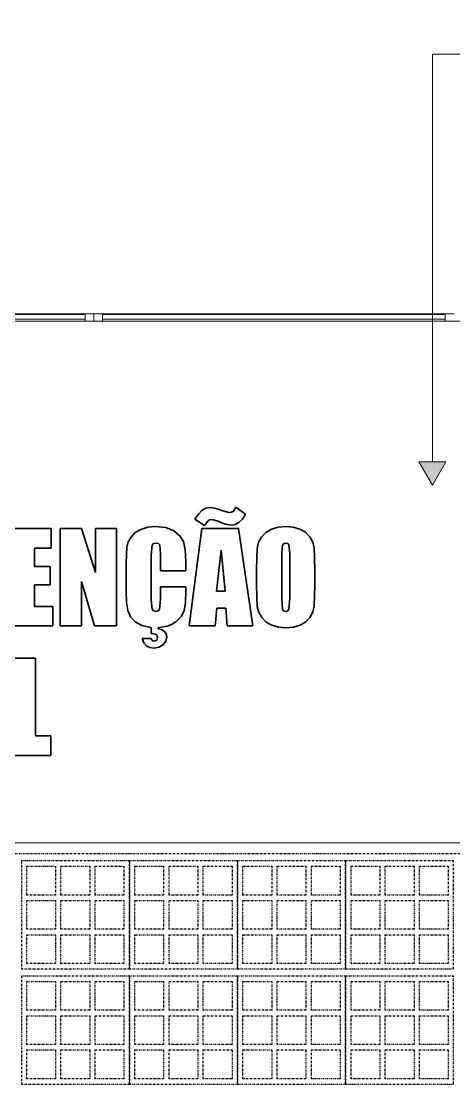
# Model space of a CAD drawing. Header units: metres. Extents: x -1783 to 21505, y -57 to 13660.
# Drawn here: x 12495.1 to 12615.2, y 7569.6 to 7865.9 of the extents above; entities that cross this region are included whole.
import ezdxf

# ---------------------------------------------------------------- set-up
doc = ezdxf.new("R2010")
doc.units = ezdxf.units.M
doc.header["$MEASUREMENT"] = 0
doc.linetypes.add('DASHDOT', pattern=[1, 0.5, -0.25, 0, -0.25])
doc.layers.add('01_F1 FACHADA FRONTAL _1_LAJES.EST_Caneta_No__95', color=7, linetype='Continuous', lineweight=0, true_color=0xaeaeae)
doc.layers.add('01_F1 FACHADA FRONTAL _1_NOMES.ARQ_Caneta_No__1', color=7, linetype='Continuous', lineweight=35)
doc.layers.add('01_F1 FACHADA FRONTAL _1_PAREDE CONSTRUIR_Caneta_No__241', color=7, linetype='Continuous', lineweight=13)
for name, color, linetype in [('01_F1 FACHADA FRONTAL _1_PAREDE CONSTRUIR', 7, 'Continuous'), ('cotas', 7, 'Continuous'), ('P03', 7, 'Continuous')]:
    doc.layers.add(name, color=color, linetype=linetype)

msp = doc.modelspace()

# ---------------------------------------------------------------- hatches: boundary and pattern name
at = {"layer": '01_F1 FACHADA FRONTAL _1_PAREDE CONSTRUIR', "linetype": 'Continuous', "lineweight": 0, "true_color": 0x000000}
msp.add_hatch(color=18, dxfattribs=at).paths.add_polyline_path([(12609.321, 7737.027), (12613.071, 7743.522), (12605.571, 7743.522)])
at = {"layer": 'cotas'}
h = msp.add_hatch(color=7, dxfattribs=at)
h.dxf.hatch_style = 1
h.paths.add_polyline_path([(21504.961, 13659.963), (10304.961, 13659.963), (10304.961, 5739.963), (21504.961, 5739.963)])
h.paths.add_polyline_path([(10571.627, 13593.296), (21371.627, 13593.296), (21371.627, 5806.63), (10571.627, 5806.63)], flags=16)

# ---------------------------------------------------------------- linework, layer by layer
at = {"layer": '01_F1 FACHADA FRONTAL _1_LAJES.EST_Caneta_No__95', "color": 253, "linetype": 'Continuous', "lineweight": 0, "ltscale": 1000, "true_color": 0xaeaeae}
for p, q in [((12515.247, 7784.656), (12415.247, 7784.656)), ((12417.647, 7784.417), (12512.847, 7784.417)), ((12512.847, 7783.173), (12417.647, 7783.173)), ((12512.847, 7784.417), (12512.847, 7782.625)), ((12615.247, 7784.656), (12515.247, 7784.656)), ((12515.247, 7782.625), (12515.247, 7784.656)), ((12517.647, 7782.625), (12517.647, 7784.417)), ((12517.647, 7784.417), (12612.847, 7784.417)), ((12612.847, 7783.173), (12517.647, 7783.173)), ((12612.847, 7784.417), (12612.847, 7782.625))]:
    msp.add_line(p, q, dxfattribs=at)
at = {"layer": '01_F1 FACHADA FRONTAL _1_NOMES.ARQ_Caneta_No__1', "color": 7, "linetype": 'Continuous', "lineweight": 35, "ltscale": 1000}
for p, q in [((12545.281, 7729.982), (12544.277, 7728.974)), ((12546.343, 7730.587), (12545.281, 7729.982)), ((12547.464, 7730.789), (12546.343, 7730.587)), ((12548.718, 7730.656), (12547.464, 7730.789)), ((12550.08, 7730.255), (12548.718, 7730.656)), ((12551.114, 7729.872), (12550.08, 7730.255)), ((12552.88, 7729.388), (12551.114, 7729.872)), ((12554.03, 7729.763), (12553.514, 7729.482)), ((12554.713, 7730.889), (12554.03, 7729.763)), ((12557.407, 7728.979), (12554.713, 7730.889)), ((12544.277, 7728.974), (12543.331, 7727.562)), ((12543.331, 7727.562), (12545.975, 7725.802)), ((12545.975, 7725.802), (12546.883, 7727.053)), ((12546.883, 7727.053), (12547.418, 7727.366)), ((12547.418, 7727.366), (12548.008, 7727.47)), ((12548.008, 7727.47), (12549.774, 7726.987)), ((12549.774, 7726.987), (12551.007, 7726.503)), ((12553.514, 7729.482), (12552.88, 7729.388)), ((12554.474, 7726.12), (12555.523, 7726.621)), ((12555.523, 7726.621), (12556.553, 7727.545)), ((12556.553, 7727.545), (12557.407, 7728.979)), ((12503.407, 7724.952), (12491.699, 7724.952)), ((12503.407, 7719.549), (12503.407, 7724.952)), ((12511.762, 7724.952), (12505.891, 7724.952)), ((12505.891, 7724.952), (12505.891, 7697.952)), ((12515.698, 7712.795), (12511.762, 7724.952)), ((12521.568, 7724.952), (12515.698, 7724.952)), ((12515.698, 7724.952), (12515.698, 7712.795)), ((12521.568, 7697.952), (12521.568, 7724.952)), ((12526.763, 7723.824), (12525.579, 7722.617)), ((12528.33, 7724.743), (12526.763, 7723.824)), ((12530.221, 7725.325), (12528.33, 7724.743)), ((12532.375, 7725.519), (12530.221, 7725.325)), ((12535.205, 7725.219), (12532.375, 7725.519)), ((12537.494, 7724.32), (12535.205, 7725.219)), ((12539.166, 7722.973), (12537.494, 7724.32)), ((12545.287, 7724.952), (12541.705, 7697.952)), ((12555.435, 7724.952), (12545.287, 7724.952)), ((12551.007, 7726.503), (12552.328, 7726.09)), ((12552.328, 7726.09), (12553.557, 7725.952)), ((12553.557, 7725.952), (12554.474, 7726.12)), ((12559.45, 7697.952), (12555.435, 7724.952)), ((12563.021, 7723.855), (12561.834, 7722.617)), ((12564.561, 7724.768), (12563.021, 7723.855)), ((12566.421, 7725.331), (12564.561, 7724.768)), ((12568.564, 7725.519), (12566.421, 7725.331)), ((12570.621, 7725.342), (12568.564, 7725.519)), ((12572.458, 7724.81), (12570.621, 7725.342)), ((12574.015, 7723.924), (12572.458, 7724.81)), ((12575.235, 7722.684), (12574.015, 7723.924)), ((12524.784, 7721.239), (12524.386, 7719.807)), ((12525.579, 7722.617), (12524.784, 7721.239)), ((12531.441, 7720.332), (12531.833, 7720.795)), ((12531.833, 7720.795), (12532.541, 7720.949)), ((12532.541, 7720.949), (12533.173, 7720.822)), ((12533.173, 7720.822), (12533.534, 7720.442)), ((12540.146, 7721.33), (12539.166, 7722.973)), ((12540.621, 7719.042), (12540.146, 7721.33)), ((12561.03, 7721.143), (12560.634, 7719.523)), ((12561.834, 7722.617), (12561.03, 7721.143)), ((12567.755, 7720.524), (12568.111, 7720.843)), ((12568.111, 7720.843), (12568.597, 7720.949)), ((12568.597, 7720.949), (12569.137, 7720.818)), ((12569.137, 7720.818), (12569.456, 7720.424)), ((12576.072, 7721.204), (12575.235, 7722.684)), ((12576.485, 7719.598), (12576.072, 7721.204)), ((12498.721, 7714.429), (12498.721, 7719.549)), ((12498.721, 7719.549), (12503.407, 7719.549)), ((12524.386, 7719.807), (12524.186, 7715.429)), ((12531.207, 7717.664), (12531.441, 7720.332)), ((12533.534, 7720.442), (12533.759, 7717.888)), ((12533.759, 7717.888), (12533.759, 7713.195)), ((12540.78, 7715.759), (12540.621, 7719.042)), ((12549.297, 7707.591), (12550.644, 7718.932)), ((12550.644, 7718.932), (12551.714, 7707.591)), ((12560.634, 7719.523), (12560.442, 7713.762)), ((12567.463, 7718.014), (12567.536, 7719.684)), ((12567.463, 7705.406), (12567.463, 7718.014)), ((12567.536, 7719.684), (12567.755, 7720.524)), ((12569.456, 7720.424), (12569.664, 7718.014)), ((12569.664, 7718.014), (12569.664, 7705.607)), ((12576.685, 7713.762), (12576.485, 7719.598)), ((12524.186, 7715.429), (12524.186, 7707.541)), ((12531.207, 7705.123), (12531.207, 7717.664)), ((12540.78, 7713.195), (12540.78, 7715.759)), ((12503.106, 7714.429), (12498.721, 7714.429)), ((12503.106, 7709.292), (12503.106, 7714.429)), ((12533.759, 7713.195), (12540.78, 7713.195)), ((12560.442, 7713.762), (12560.442, 7709.142)), ((12576.685, 7709.142), (12576.685, 7713.762)), ((12498.721, 7703.355), (12498.721, 7709.292)), ((12498.721, 7709.292), (12503.106, 7709.292)), ((12511.762, 7697.952), (12511.762, 7710.226)), ((12511.762, 7710.226), (12515.414, 7697.952)), ((12560.442, 7709.142), (12560.642, 7703.305)), ((12576.494, 7703.38), (12576.685, 7709.142)), ((12524.186, 7707.541), (12524.301, 7704.45)), ((12540.78, 7708.775), (12533.759, 7708.775)), ((12533.759, 7708.775), (12533.759, 7705.381)), ((12540.663, 7704.381), (12540.78, 7707.723)), ((12540.78, 7707.723), (12540.78, 7708.775)), ((12551.714, 7707.591), (12549.297, 7707.591)), ((12503.874, 7703.355), (12498.721, 7703.355)), ((12503.874, 7697.952), (12503.874, 7703.355)), ((12524.301, 7704.45), (12524.645, 7702.179)), ((12531.441, 7702.555), (12531.207, 7705.123)), ((12533.759, 7705.381), (12533.517, 7702.556)), ((12540.313, 7702.136), (12540.663, 7704.381)), ((12560.642, 7703.305), (12561.055, 7701.7)), ((12567.655, 7702.505), (12567.463, 7705.406)), ((12569.664, 7705.607), (12569.464, 7702.588)), ((12576.097, 7701.76), (12576.494, 7703.38)), ((12524.645, 7702.179), (12525.387, 7700.462)), ((12525.387, 7700.462), (12526.696, 7699.027)), ((12531.82, 7702.104), (12531.441, 7702.555)), ((12532.491, 7701.954), (12531.82, 7702.104)), ((12533.14, 7702.105), (12532.491, 7701.954)), ((12533.517, 7702.556), (12533.14, 7702.105)), ((12538.003, 7699.013), (12539.502, 7700.508)), ((12539.502, 7700.508), (12540.313, 7702.136)), ((12548.964, 7697.952), (12549.386, 7702.805)), ((12549.386, 7702.805), (12551.898, 7702.805)), ((12551.898, 7702.805), (12552.274, 7697.952)), ((12561.055, 7701.7), (12561.893, 7700.22)), ((12561.893, 7700.22), (12563.112, 7698.98)), ((12567.974, 7702.092), (12567.655, 7702.505)), ((12568.547, 7701.954), (12567.974, 7702.092)), ((12569.135, 7702.113), (12568.547, 7701.954)), ((12569.464, 7702.588), (12569.135, 7702.113)), ((12574.107, 7699.049), (12575.293, 7700.287)), ((12575.293, 7700.287), (12576.097, 7701.76)), ((12491.699, 7697.952), (12503.874, 7697.952)), ((12505.891, 7697.952), (12511.762, 7697.952)), ((12515.414, 7697.952), (12521.568, 7697.952)), ((12526.696, 7699.027), (12528.604, 7697.991)), ((12528.604, 7697.991), (12531.141, 7697.468)), ((12531.141, 7697.468), (12531.141, 7695.8)), ((12533.092, 7697.402), (12535.854, 7697.896)), ((12533.092, 7697.085), (12533.092, 7697.402)), ((12533.955, 7696.937), (12533.092, 7697.085)), ((12535.854, 7697.896), (12537.005, 7698.377)), ((12537.005, 7698.377), (12538.003, 7699.013)), ((12541.705, 7697.952), (12548.964, 7697.952)), ((12552.274, 7697.952), (12559.45, 7697.952)), ((12563.112, 7698.98), (12564.669, 7698.094)), ((12564.669, 7698.094), (12566.506, 7697.562)), ((12566.506, 7697.562), (12568.564, 7697.385)), ((12568.564, 7697.385), (12570.707, 7697.572)), ((12570.707, 7697.572), (12572.566, 7698.135)), ((12572.566, 7698.135), (12574.107, 7699.049)), ((12531.141, 7694.4), (12528.672, 7694.4)), ((12528.672, 7694.4), (12529.149, 7693.247)), ((12531.141, 7695.8), (12531.574, 7695.8)), ((12531.466, 7693.874), (12531.141, 7694.4)), ((12531.574, 7695.8), (12532.616, 7695.525)), ((12532.616, 7695.525), (12532.873, 7695.181)), ((12532.958, 7694.7), (12532.717, 7693.949)), ((12532.873, 7695.181), (12532.958, 7694.7)), ((12534.743, 7696.493), (12533.955, 7696.937)), ((12535.306, 7695.794), (12534.743, 7696.493)), ((12535.235, 7693.701), (12535.493, 7694.883)), ((12535.493, 7694.883), (12535.306, 7695.794)), ((12529.149, 7693.247), (12529.86, 7692.424)), ((12529.86, 7692.424), (12530.808, 7691.929)), ((12530.808, 7691.929), (12531.991, 7691.765)), ((12531.974, 7693.699), (12531.466, 7693.874)), ((12532.717, 7693.949), (12531.974, 7693.699)), ((12531.991, 7691.765), (12533.325, 7691.996)), ((12533.325, 7691.996), (12534.459, 7692.69)), ((12534.459, 7692.69), (12535.235, 7693.701)), ((12499.027, 7688.952), (12492.006, 7688.952)), ((12499.027, 7667.355), (12499.027, 7688.952)), ((12503.296, 7667.355), (12499.027, 7667.355)), ((12503.296, 7661.952), (12503.296, 7667.355)), ((12492.006, 7661.952), (12503.296, 7661.952))]:
    msp.add_line(p, q, dxfattribs=at)
at = {"layer": '01_F1 FACHADA FRONTAL _1_PAREDE CONSTRUIR_Caneta_No__241', "color": 7, "linetype": 'Continuous', "lineweight": 13, "ltscale": 1000}
for p, q in [((12609.321, 7743.522), (12609.321, 7856.806)), ((12609.321, 7856.806), (12659.321, 7856.806)), ((14321.764, 7782.625), (12074.764, 7782.625)), ((12605.571, 7743.522), (12613.071, 7743.522)), ((12609.321, 7737.027), (12605.571, 7743.522)), ((12609.321, 7737.027), (12613.071, 7743.522)), ((13081.764, 7637.625), (12071.764, 7637.625))]:
    msp.add_line(p, q, dxfattribs=at)
at = {"layer": 'P03', "linetype": 'DASHDOT'}
for p, q in [((13065.764, 7634.625), (12074.58, 7634.625)), ((12525.103, 7632.625), (12495.103, 7632.625)), ((12495.103, 7632.625), (12495.103, 7602.625)), ((12525.103, 7602.625), (12525.103, 7632.625)), ((12555.137, 7632.625), (12525.137, 7632.625)), ((12525.137, 7632.625), (12525.137, 7602.625)), ((12555.137, 7602.625), (12555.137, 7632.625)), ((12585.172, 7632.625), (12555.172, 7632.625)), ((12555.172, 7632.625), (12555.172, 7602.625)), ((12585.172, 7602.625), (12585.172, 7632.625)), ((12615.207, 7632.625), (12585.207, 7632.625)), ((12585.207, 7632.625), (12585.207, 7602.625)), ((12615.207, 7602.625), (12615.207, 7632.625)), ((12496.603, 7623.125), (12496.603, 7631.125)), ((12496.603, 7631.125), (12504.603, 7631.125)), ((12504.603, 7631.125), (12504.603, 7623.125)), ((12506.103, 7623.125), (12506.103, 7631.125)), ((12506.103, 7631.125), (12514.103, 7631.125)), ((12514.103, 7631.125), (12514.103, 7623.125)), ((12515.603, 7623.125), (12515.603, 7631.125)), ((12515.603, 7631.125), (12523.603, 7631.125)), ((12523.603, 7631.125), (12523.603, 7623.125)), ((12526.637, 7623.125), (12526.637, 7631.125)), ((12526.637, 7631.125), (12534.637, 7631.125)), ((12534.637, 7631.125), (12534.637, 7623.125)), ((12536.137, 7623.125), (12536.137, 7631.125)), ((12536.137, 7631.125), (12544.137, 7631.125)), ((12544.137, 7631.125), (12544.137, 7623.125)), ((12545.637, 7623.125), (12545.637, 7631.125)), ((12545.637, 7631.125), (12553.637, 7631.125)), ((12553.637, 7631.125), (12553.637, 7623.125)), ((12556.672, 7623.125), (12556.672, 7631.125)), ((12556.672, 7631.125), (12564.672, 7631.125)), ((12564.672, 7631.125), (12564.672, 7623.125)), ((12566.172, 7623.125), (12566.172, 7631.125)), ((12566.172, 7631.125), (12574.172, 7631.125)), ((12574.172, 7631.125), (12574.172, 7623.125)), ((12575.672, 7623.125), (12575.672, 7631.125)), ((12575.672, 7631.125), (12583.672, 7631.125)), ((12583.672, 7631.125), (12583.672, 7623.125)), ((12586.707, 7623.125), (12586.707, 7631.125)), ((12586.707, 7631.125), (12594.707, 7631.125)), ((12594.707, 7631.125), (12594.707, 7623.125)), ((12596.207, 7623.125), (12596.207, 7631.125)), ((12596.207, 7631.125), (12604.207, 7631.125)), ((12604.207, 7631.125), (12604.207, 7623.125)), ((12605.707, 7623.125), (12605.707, 7631.125)), ((12605.707, 7631.125), (12613.707, 7631.125)), ((12613.707, 7631.125), (12613.707, 7623.125)), ((12504.603, 7623.125), (12496.603, 7623.125)), ((12514.103, 7623.125), (12506.103, 7623.125)), ((12523.603, 7623.125), (12515.603, 7623.125)), ((12534.637, 7623.125), (12526.637, 7623.125)), ((12544.137, 7623.125), (12536.137, 7623.125)), ((12553.637, 7623.125), (12545.637, 7623.125)), ((12564.672, 7623.125), (12556.672, 7623.125)), ((12574.172, 7623.125), (12566.172, 7623.125)), ((12583.672, 7623.125), (12575.672, 7623.125)), ((12594.707, 7623.125), (12586.707, 7623.125)), ((12604.207, 7623.125), (12596.207, 7623.125)), ((12613.707, 7623.125), (12605.707, 7623.125)), ((12496.603, 7613.625), (12496.603, 7621.625)), ((12496.603, 7621.625), (12504.603, 7621.625)), ((12504.603, 7621.625), (12504.603, 7613.625)), ((12506.103, 7613.625), (12506.103, 7621.625)), ((12506.103, 7621.625), (12514.103, 7621.625)), ((12514.103, 7621.625), (12514.103, 7613.625)), ((12515.603, 7613.625), (12515.603, 7621.625)), ((12515.603, 7621.625), (12523.603, 7621.625)), ((12523.603, 7621.625), (12523.603, 7613.625)), ((12526.637, 7613.625), (12526.637, 7621.625)), ((12526.637, 7621.625), (12534.637, 7621.625)), ((12534.637, 7621.625), (12534.637, 7613.625)), ((12536.137, 7613.625), (12536.137, 7621.625)), ((12536.137, 7621.625), (12544.137, 7621.625)), ((12544.137, 7621.625), (12544.137, 7613.625)), ((12545.637, 7613.625), (12545.637, 7621.625)), ((12545.637, 7621.625), (12553.637, 7621.625)), ((12553.637, 7621.625), (12553.637, 7613.625)), ((12556.672, 7613.625), (12556.672, 7621.625)), ((12556.672, 7621.625), (12564.672, 7621.625)), ((12564.672, 7621.625), (12564.672, 7613.625)), ((12566.172, 7613.625), (12566.172, 7621.625)), ((12566.172, 7621.625), (12574.172, 7621.625)), ((12574.172, 7621.625), (12574.172, 7613.625)), ((12575.672, 7613.625), (12575.672, 7621.625)), ((12575.672, 7621.625), (12583.672, 7621.625)), ((12583.672, 7621.625), (12583.672, 7613.625)), ((12586.707, 7613.625), (12586.707, 7621.625)), ((12586.707, 7621.625), (12594.707, 7621.625)), ((12594.707, 7621.625), (12594.707, 7613.625)), ((12596.207, 7613.625), (12596.207, 7621.625)), ((12596.207, 7621.625), (12604.207, 7621.625)), ((12604.207, 7621.625), (12604.207, 7613.625)), ((12605.707, 7613.625), (12605.707, 7621.625)), ((12605.707, 7621.625), (12613.707, 7621.625)), ((12613.707, 7621.625), (12613.707, 7613.625)), ((12504.603, 7613.625), (12496.603, 7613.625)), ((12496.603, 7604.125), (12496.603, 7612.125)), ((12496.603, 7612.125), (12504.603, 7612.125)), ((12504.603, 7612.125), (12504.603, 7604.125)), ((12514.103, 7613.625), (12506.103, 7613.625)), ((12506.103, 7604.125), (12506.103, 7612.125)), ((12506.103, 7612.125), (12514.103, 7612.125)), ((12514.103, 7612.125), (12514.103, 7604.125)), ((12523.603, 7613.625), (12515.603, 7613.625)), ((12515.603, 7604.125), (12515.603, 7612.125)), ((12515.603, 7612.125), (12523.603, 7612.125)), ((12523.603, 7612.125), (12523.603, 7604.125)), ((12534.637, 7613.625), (12526.637, 7613.625)), ((12526.637, 7604.125), (12526.637, 7612.125)), ((12526.637, 7612.125), (12534.637, 7612.125)), ((12534.637, 7612.125), (12534.637, 7604.125)), ((12544.137, 7613.625), (12536.137, 7613.625)), ((12536.137, 7604.125), (12536.137, 7612.125)), ((12536.137, 7612.125), (12544.137, 7612.125)), ((12544.137, 7612.125), (12544.137, 7604.125)), ((12553.637, 7613.625), (12545.637, 7613.625)), ((12545.637, 7604.125), (12545.637, 7612.125)), ((12545.637, 7612.125), (12553.637, 7612.125)), ((12553.637, 7612.125), (12553.637, 7604.125)), ((12564.672, 7613.625), (12556.672, 7613.625)), ((12556.672, 7604.125), (12556.672, 7612.125)), ((12556.672, 7612.125), (12564.672, 7612.125)), ((12564.672, 7612.125), (12564.672, 7604.125)), ((12574.172, 7613.625), (12566.172, 7613.625)), ((12566.172, 7604.125), (12566.172, 7612.125)), ((12566.172, 7612.125), (12574.172, 7612.125)), ((12574.172, 7612.125), (12574.172, 7604.125)), ((12583.672, 7613.625), (12575.672, 7613.625)), ((12575.672, 7604.125), (12575.672, 7612.125)), ((12575.672, 7612.125), (12583.672, 7612.125)), ((12583.672, 7612.125), (12583.672, 7604.125)), ((12594.707, 7613.625), (12586.707, 7613.625)), ((12586.707, 7604.125), (12586.707, 7612.125)), ((12586.707, 7612.125), (12594.707, 7612.125)), ((12594.707, 7612.125), (12594.707, 7604.125)), ((12604.207, 7613.625), (12596.207, 7613.625)), ((12596.207, 7604.125), (12596.207, 7612.125)), ((12596.207, 7612.125), (12604.207, 7612.125)), ((12604.207, 7612.125), (12604.207, 7604.125)), ((12613.707, 7613.625), (12605.707, 7613.625)), ((12605.707, 7604.125), (12605.707, 7612.125)), ((12605.707, 7612.125), (12613.707, 7612.125)), ((12613.707, 7612.125), (12613.707, 7604.125)), ((12495.103, 7602.625), (12525.103, 7602.625)), ((12504.603, 7604.125), (12496.603, 7604.125)), ((12514.103, 7604.125), (12506.103, 7604.125)), ((12523.603, 7604.125), (12515.603, 7604.125)), ((12525.137, 7602.625), (12555.137, 7602.625)), ((12534.637, 7604.125), (12526.637, 7604.125)), ((12544.137, 7604.125), (12536.137, 7604.125)), ((12553.637, 7604.125), (12545.637, 7604.125)), ((12555.172, 7602.625), (12585.172, 7602.625)), ((12564.672, 7604.125), (12556.672, 7604.125)), ((12574.172, 7604.125), (12566.172, 7604.125)), ((12583.672, 7604.125), (12575.672, 7604.125)), ((12585.207, 7602.625), (12615.207, 7602.625)), ((12594.707, 7604.125), (12586.707, 7604.125)), ((12604.207, 7604.125), (12596.207, 7604.125)), ((12613.707, 7604.125), (12605.707, 7604.125)), ((12525.103, 7600.625), (12495.103, 7600.625)), ((12495.103, 7600.625), (12495.103, 7570.625)), ((12525.103, 7570.625), (12525.103, 7600.625)), ((12555.137, 7600.625), (12525.137, 7600.625)), ((12525.137, 7600.625), (12525.137, 7570.625)), ((12555.137, 7570.625), (12555.137, 7600.625)), ((12585.172, 7600.625), (12555.172, 7600.625)), ((12555.172, 7600.625), (12555.172, 7570.625)), ((12585.172, 7570.625), (12585.172, 7600.625)), ((12615.207, 7600.625), (12585.207, 7600.625)), ((12585.207, 7600.625), (12585.207, 7570.625)), ((12615.207, 7570.625), (12615.207, 7600.625)), ((12496.603, 7591.125), (12496.603, 7599.125)), ((12496.603, 7599.125), (12504.603, 7599.125)), ((12504.603, 7599.125), (12504.603, 7591.125)), ((12506.103, 7591.125), (12506.103, 7599.125)), ((12506.103, 7599.125), (12514.103, 7599.125)), ((12514.103, 7599.125), (12514.103, 7591.125)), ((12515.603, 7591.125), (12515.603, 7599.125)), ((12515.603, 7599.125), (12523.603, 7599.125)), ((12523.603, 7599.125), (12523.603, 7591.125)), ((12526.637, 7591.125), (12526.637, 7599.125)), ((12526.637, 7599.125), (12534.637, 7599.125)), ((12534.637, 7599.125), (12534.637, 7591.125)), ((12536.137, 7591.125), (12536.137, 7599.125)), ((12536.137, 7599.125), (12544.137, 7599.125)), ((12544.137, 7599.125), (12544.137, 7591.125)), ((12545.637, 7591.125), (12545.637, 7599.125)), ((12545.637, 7599.125), (12553.637, 7599.125)), ((12553.637, 7599.125), (12553.637, 7591.125)), ((12556.672, 7591.125), (12556.672, 7599.125)), ((12556.672, 7599.125), (12564.672, 7599.125)), ((12564.672, 7599.125), (12564.672, 7591.125)), ((12566.172, 7591.125), (12566.172, 7599.125)), ((12566.172, 7599.125), (12574.172, 7599.125)), ((12574.172, 7599.125), (12574.172, 7591.125)), ((12575.672, 7591.125), (12575.672, 7599.125)), ((12575.672, 7599.125), (12583.672, 7599.125)), ((12583.672, 7599.125), (12583.672, 7591.125)), ((12586.707, 7591.125), (12586.707, 7599.125)), ((12586.707, 7599.125), (12594.707, 7599.125)), ((12594.707, 7599.125), (12594.707, 7591.125)), ((12596.207, 7591.125), (12596.207, 7599.125)), ((12596.207, 7599.125), (12604.207, 7599.125)), ((12604.207, 7599.125), (12604.207, 7591.125)), ((12605.707, 7591.125), (12605.707, 7599.125)), ((12605.707, 7599.125), (12613.707, 7599.125)), ((12613.707, 7599.125), (12613.707, 7591.125)), ((12504.603, 7591.125), (12496.603, 7591.125)), ((12514.103, 7591.125), (12506.103, 7591.125)), ((12523.603, 7591.125), (12515.603, 7591.125)), ((12534.637, 7591.125), (12526.637, 7591.125)), ((12544.137, 7591.125), (12536.137, 7591.125)), ((12553.637, 7591.125), (12545.637, 7591.125)), ((12564.672, 7591.125), (12556.672, 7591.125)), ((12574.172, 7591.125), (12566.172, 7591.125)), ((12583.672, 7591.125), (12575.672, 7591.125)), ((12594.707, 7591.125), (12586.707, 7591.125)), ((12604.207, 7591.125), (12596.207, 7591.125)), ((12613.707, 7591.125), (12605.707, 7591.125)), ((12496.603, 7581.625), (12496.603, 7589.625)), ((12496.603, 7589.625), (12504.603, 7589.625)), ((12504.603, 7589.625), (12504.603, 7581.625)), ((12506.103, 7581.625), (12506.103, 7589.625)), ((12506.103, 7589.625), (12514.103, 7589.625)), ((12514.103, 7589.625), (12514.103, 7581.625)), ((12515.603, 7581.625), (12515.603, 7589.625)), ((12515.603, 7589.625), (12523.603, 7589.625)), ((12523.603, 7589.625), (12523.603, 7581.625)), ((12526.637, 7581.625), (12526.637, 7589.625)), ((12526.637, 7589.625), (12534.637, 7589.625)), ((12534.637, 7589.625), (12534.637, 7581.625)), ((12536.137, 7581.625), (12536.137, 7589.625)), ((12536.137, 7589.625), (12544.137, 7589.625)), ((12544.137, 7589.625), (12544.137, 7581.625)), ((12545.637, 7581.625), (12545.637, 7589.625)), ((12545.637, 7589.625), (12553.637, 7589.625)), ((12553.637, 7589.625), (12553.637, 7581.625)), ((12556.672, 7581.625), (12556.672, 7589.625)), ((12556.672, 7589.625), (12564.672, 7589.625)), ((12564.672, 7589.625), (12564.672, 7581.625)), ((12566.172, 7581.625), (12566.172, 7589.625)), ((12566.172, 7589.625), (12574.172, 7589.625)), ((12574.172, 7589.625), (12574.172, 7581.625)), ((12575.672, 7581.625), (12575.672, 7589.625)), ((12575.672, 7589.625), (12583.672, 7589.625)), ((12583.672, 7589.625), (12583.672, 7581.625)), ((12586.707, 7581.625), (12586.707, 7589.625)), ((12586.707, 7589.625), (12594.707, 7589.625)), ((12594.707, 7589.625), (12594.707, 7581.625)), ((12596.207, 7581.625), (12596.207, 7589.625)), ((12596.207, 7589.625), (12604.207, 7589.625)), ((12604.207, 7589.625), (12604.207, 7581.625)), ((12605.707, 7581.625), (12605.707, 7589.625)), ((12605.707, 7589.625), (12613.707, 7589.625)), ((12613.707, 7589.625), (12613.707, 7581.625)), ((12504.603, 7581.625), (12496.603, 7581.625)), ((12514.103, 7581.625), (12506.103, 7581.625)), ((12523.603, 7581.625), (12515.603, 7581.625)), ((12534.637, 7581.625), (12526.637, 7581.625)), ((12544.137, 7581.625), (12536.137, 7581.625)), ((12553.637, 7581.625), (12545.637, 7581.625)), ((12564.672, 7581.625), (12556.672, 7581.625)), ((12574.172, 7581.625), (12566.172, 7581.625)), ((12583.672, 7581.625), (12575.672, 7581.625)), ((12594.707, 7581.625), (12586.707, 7581.625)), ((12604.207, 7581.625), (12596.207, 7581.625)), ((12613.707, 7581.625), (12605.707, 7581.625)), ((12496.603, 7572.125), (12496.603, 7580.125)), ((12496.603, 7580.125), (12504.603, 7580.125)), ((12504.603, 7580.125), (12504.603, 7572.125)), ((12506.103, 7572.125), (12506.103, 7580.125)), ((12506.103, 7580.125), (12514.103, 7580.125)), ((12514.103, 7580.125), (12514.103, 7572.125)), ((12515.603, 7572.125), (12515.603, 7580.125)), ((12515.603, 7580.125), (12523.603, 7580.125)), ((12523.603, 7580.125), (12523.603, 7572.125)), ((12526.637, 7572.125), (12526.637, 7580.125)), ((12526.637, 7580.125), (12534.637, 7580.125)), ((12534.637, 7580.125), (12534.637, 7572.125)), ((12536.137, 7572.125), (12536.137, 7580.125)), ((12536.137, 7580.125), (12544.137, 7580.125)), ((12544.137, 7580.125), (12544.137, 7572.125)), ((12545.637, 7572.125), (12545.637, 7580.125)), ((12545.637, 7580.125), (12553.637, 7580.125)), ((12553.637, 7580.125), (12553.637, 7572.125)), ((12556.672, 7572.125), (12556.672, 7580.125)), ((12556.672, 7580.125), (12564.672, 7580.125)), ((12564.672, 7580.125), (12564.672, 7572.125)), ((12566.172, 7572.125), (12566.172, 7580.125)), ((12566.172, 7580.125), (12574.172, 7580.125)), ((12574.172, 7580.125), (12574.172, 7572.125)), ((12575.672, 7572.125), (12575.672, 7580.125)), ((12575.672, 7580.125), (12583.672, 7580.125)), ((12583.672, 7580.125), (12583.672, 7572.125)), ((12586.707, 7572.125), (12586.707, 7580.125)), ((12586.707, 7580.125), (12594.707, 7580.125)), ((12594.707, 7580.125), (12594.707, 7572.125)), ((12596.207, 7572.125), (12596.207, 7580.125)), ((12596.207, 7580.125), (12604.207, 7580.125)), ((12604.207, 7580.125), (12604.207, 7572.125)), ((12605.707, 7572.125), (12605.707, 7580.125)), ((12605.707, 7580.125), (12613.707, 7580.125)), ((12613.707, 7580.125), (12613.707, 7572.125)), ((12495.103, 7570.625), (12525.103, 7570.625)), ((12504.603, 7572.125), (12496.603, 7572.125)), ((12514.103, 7572.125), (12506.103, 7572.125)), ((12523.603, 7572.125), (12515.603, 7572.125)), ((12525.137, 7570.625), (12555.137, 7570.625)), ((12534.637, 7572.125), (12526.637, 7572.125)), ((12544.137, 7572.125), (12536.137, 7572.125)), ((12553.637, 7572.125), (12545.637, 7572.125)), ((12555.172, 7570.625), (12585.172, 7570.625)), ((12564.672, 7572.125), (12556.672, 7572.125)), ((12574.172, 7572.125), (12566.172, 7572.125)), ((12583.672, 7572.125), (12575.672, 7572.125)), ((12585.207, 7570.625), (12615.207, 7570.625)), ((12594.707, 7572.125), (12586.707, 7572.125)), ((12604.207, 7572.125), (12596.207, 7572.125)), ((12613.707, 7572.125), (12605.707, 7572.125))]:
    msp.add_line(p, q, dxfattribs=at)

doc.saveas('drawing.dxf')
